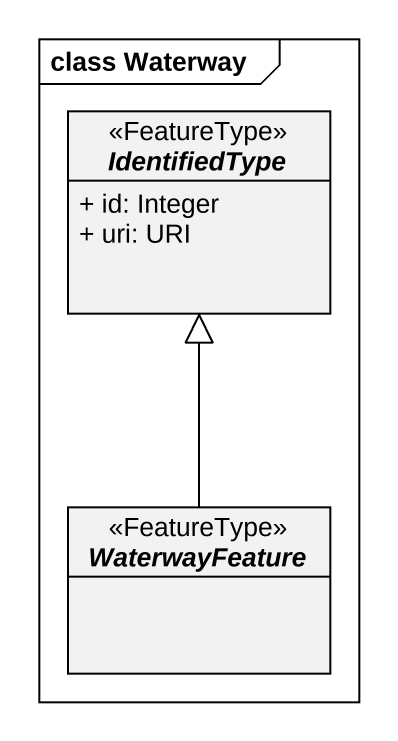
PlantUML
@startuml
mainframe class Waterway
hide circle
hide empty members
skinparam classAttributeIconSize 0
abstract class IdentifiedType <<FeatureType>> {
  + id: Integer
  + uri: URI
}
abstract class WaterwayFeature <<FeatureType>>
WaterwayFeature -up-|> IdentifiedType
@enduml
